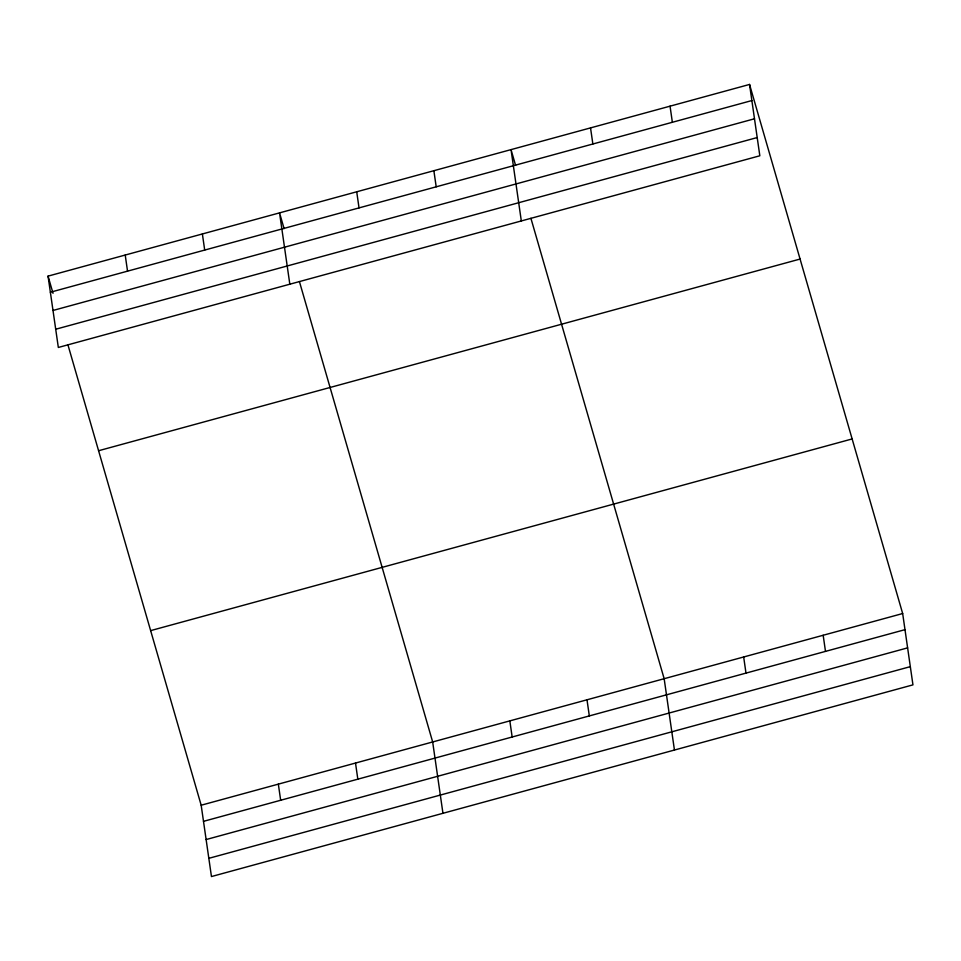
<?xml version="1.0" encoding="UTF-8"?>
<svg xmlns="http://www.w3.org/2000/svg" width="961" height="961" viewBox="0 0 961 961"><rect width="100%" height="100%" fill="white"/><g stroke="black" fill="none" stroke-linecap="round" stroke-linejoin="round"><path stroke-width="1.44" d="M749.544 84.448L759.827 155.778L58.333 347.462L48.05 276.131L749.544 84.448L902.667 613.538L912.95 684.869L211.456 876.552L201.173 805.222L67.931 344.819M50.368 292.24L751.862 100.557M52.999 310.463L754.493 118.78M55.702 329.239L757.196 137.555M98.587 450.733L800.081 259.05M150.649 630.62L852.143 438.937M201.173 805.222L902.667 613.538M203.504 821.343L904.998 629.659M206.122 839.554L907.616 647.87M208.825 858.329L910.319 666.646M515.589 165.364L511.036 149.616L521.318 220.946M530.916 218.315L664.159 678.718L674.442 750.048M284.096 228.622L279.543 212.874L289.826 284.204M299.424 281.573L432.666 741.964L442.949 813.294M48.05 276.131L53.023 293.297M823.169 635.269L825.487 651.378M670.045 106.166L672.364 122.287M743.67 656.988L745.988 673.108M590.534 127.897L592.865 144.006M587.003 699.8L589.321 715.909M433.867 170.71L436.198 186.818M509.835 720.882L512.153 736.991M356.711 191.792L359.03 207.9M355.51 763.058L357.828 779.167M202.375 233.955L204.705 250.076M278.342 784.14L280.66 800.249M125.218 255.049L127.537 271.158"/></g></svg>
